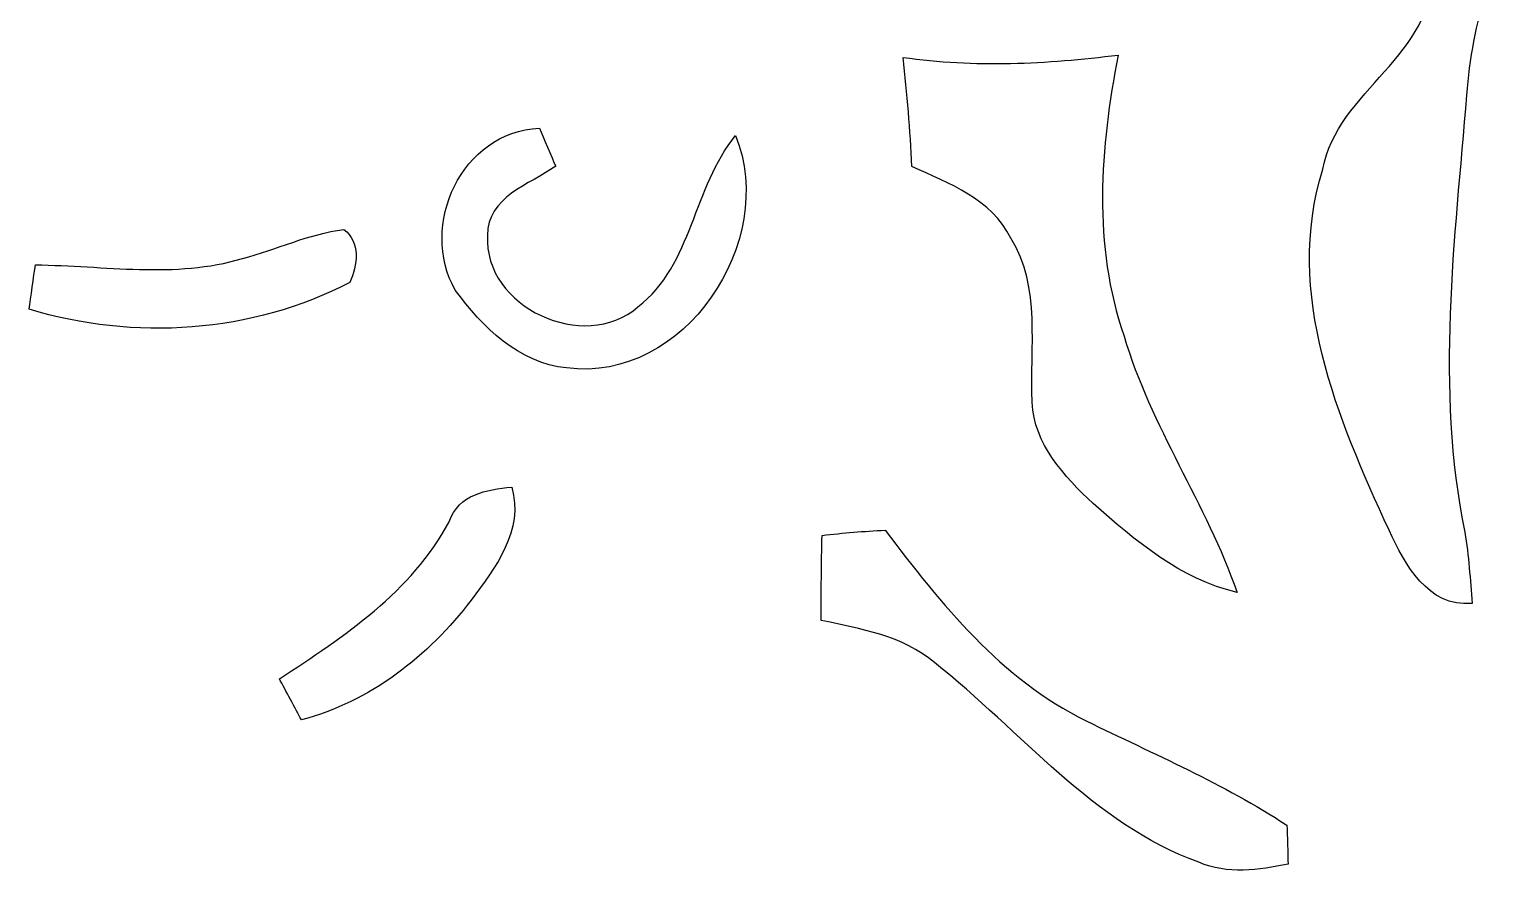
# Model space of a CAD drawing. Header units: centimetres. Extents: x -13.3 to 13.2, y -12.9 to 13.
# Drawn here: x 0.263 to 3.957, y 1.523 to 3.662 of the extents above; entities that cross this region are included whole.
import ezdxf

# ---------------------------------------------------------------- set-up
doc = ezdxf.new("R2010")
doc.units = ezdxf.units.CM
doc.header["$MEASUREMENT"] = 0
doc.layers.add('Camada 1', color=7, linetype='Continuous')

msp = doc.modelspace()

# ---------------------------------------------------------------- linework, layer by layer
at = {"layer": 'Camada 1', "color": 156}
for points, knots in [([(3.66394, 4.09857), (3.66394, 4.09857), (3.66394, 4.09857), (3.66394, 4.09857), (3.66394, 4.09857), (3.73768, 4.01954), (3.81987, 3.93135), (3.80894, 3.81387), (3.80894, 3.81387), (3.82305, 3.59692), (3.57082, 3.50731), (3.53447, 3.30729), (3.53447, 3.30729), (3.43641, 2.99295), (3.57222, 2.67652), (3.70204, 2.39394), (3.70204, 2.39394), (3.74261, 2.30786), (3.79942, 2.1992), (3.91195, 2.20909), (3.91195, 2.20909), (3.90735, 2.26942), (3.90348, 2.32974), (3.89361, 2.38901), (3.89361, 2.38901), (3.81881, 2.75378), (3.86785, 3.12807), (3.89819, 3.49496), (3.89819, 3.49496), (3.91054, 3.67805), (3.97087, 3.85339), (4.03823, 4.02271), (4.03823, 4.02271), (3.9705, 4.09468), (3.90418, 4.16772), (3.83716, 4.24039), (3.83716, 4.24039), (3.77331, 4.20088), (3.71544, 4.15288), (3.66394, 4.09857)], [0, 0, 0, 0, 0.0909090909090909, 0.0909090909090909, 0.0909090909090909, 0.0909090909090909, 0.1818181818181818, 0.1818181818181818, 0.1818181818181818, 0.1818181818181818, 0.2727272727272727, 0.2727272727272727, 0.2727272727272727, 0.2727272727272727, 0.3636363636363636, 0.3636363636363636, 0.3636363636363636, 0.3636363636363636, 0.4545454545454545, 0.4545454545454545, 0.4545454545454545, 0.4545454545454545, 0.5454545454545454, 0.5454545454545454, 0.5454545454545454, 0.5454545454545454, 0.6363636363636364, 0.6363636363636364, 0.6363636363636364, 0.6363636363636364, 0.7272727272727273, 0.7272727272727273, 0.7272727272727273, 0.7272727272727273, 0.8181818181818182, 0.8181818181818182, 0.8181818181818182, 0.8181818181818182, 1, 1, 1, 1]), ([(2.47297, 3.59021), (2.47297, 3.59021), (2.47297, 3.59021), (2.47297, 3.59021), (2.47297, 3.59021), (2.4832, 3.49815), (2.49132, 3.40642), (2.49555, 3.31399), (2.49555, 3.31399), (2.58974, 3.27166), (2.69662, 3.23179), (2.74567, 3.13302), (2.74567, 3.13302), (2.82327, 3.00743), (2.79293, 2.85715), (2.79929, 2.7178), (2.79929, 2.7178), (2.80387, 2.61231), (2.88113, 2.53047), (2.95346, 2.46167), (2.95346, 2.46167), (3.06105, 2.36748), (3.17465, 2.26976), (3.31752, 2.23697), (3.31752, 2.23697), (3.2399, 2.46062), (3.09915, 2.65711), (3.03176, 2.88536), (3.03176, 2.88536), (2.95239, 3.11431), (2.9711, 3.36232), (3.01695, 3.59621), (3.01695, 3.59621), (2.83632, 3.57363), (2.6536, 3.5641), (2.47297, 3.59021)], [0, 0, 0, 0, 0.1, 0.1, 0.1, 0.1, 0.2, 0.2, 0.2, 0.2, 0.3, 0.3, 0.3, 0.3, 0.4, 0.4, 0.4, 0.4, 0.5, 0.5, 0.5, 0.5, 0.6, 0.6, 0.6, 0.6, 0.7, 0.7, 0.7, 0.7, 0.8, 0.8, 0.8, 0.8, 1, 1, 1, 1]), ([(1.34055, 3.00177), (1.34055, 3.00177), (1.34055, 3.00177), (1.34055, 3.00177), (1.34055, 3.00177), (1.40828, 2.90795), (1.50176, 2.81727), (1.62207, 2.80458), (1.62207, 2.80458), (1.92051, 2.76647), (2.15723, 3.12384), (2.04964, 3.39231), (2.04964, 3.39231), (1.94132, 3.26214), (1.94203, 3.0667), (1.80233, 2.95909), (1.80233, 2.95909), (1.66758, 2.84091), (1.41145, 2.95839), (1.42239, 3.13972), (1.42239, 3.13972), (1.42063, 3.23639), (1.52893, 3.26918), (1.59456, 3.3147), (1.59456, 3.3147), (1.58433, 3.33869), (1.5635, 3.38701), (1.55327, 3.411), (1.55327, 3.411), (1.35714, 3.40359), (1.24777, 3.16371), (1.34055, 3.00177)], [0, 0, 0, 0, 0.1111111111111111, 0.1111111111111111, 0.1111111111111111, 0.1111111111111111, 0.2222222222222222, 0.2222222222222222, 0.2222222222222222, 0.2222222222222222, 0.3333333333333333, 0.3333333333333333, 0.3333333333333333, 0.3333333333333333, 0.4444444444444444, 0.4444444444444444, 0.4444444444444444, 0.4444444444444444, 0.5555555555555556, 0.5555555555555556, 0.5555555555555556, 0.5555555555555556, 0.6666666666666666, 0.6666666666666666, 0.6666666666666666, 0.6666666666666666, 0.7777777777777778, 0.7777777777777778, 0.7777777777777778, 0.7777777777777778, 1, 1, 1, 1]), ([(0.80256, 3.08151), (0.80256, 3.08151), (0.80256, 3.08151), (0.80256, 3.08151), (0.80256, 3.08151), (0.63217, 3.03035), (0.45295, 3.06422), (0.27869, 3.06528), (0.27869, 3.06528), (0.27481, 3.03742), (0.26704, 2.98131), (0.26317, 2.9531), (0.26317, 2.9531), (0.5267, 2.87301), (0.82832, 2.89172), (1.07385, 3.02119), (1.07385, 3.02119), (1.09395, 3.06246), (1.10137, 3.1249), (1.05867, 3.15489), (1.05867, 3.15489), (0.96979, 3.14359), (0.88864, 3.10373), (0.80256, 3.08151)], [0, 0, 0, 0, 0.1428571428571428, 0.1428571428571428, 0.1428571428571428, 0.1428571428571428, 0.2857142857142857, 0.2857142857142857, 0.2857142857142857, 0.2857142857142857, 0.4285714285714285, 0.4285714285714285, 0.4285714285714285, 0.4285714285714285, 0.5714285714285714, 0.5714285714285714, 0.5714285714285714, 0.5714285714285714, 0.7142857142857143, 0.7142857142857143, 0.7142857142857143, 0.7142857142857143, 1, 1, 1, 1]), ([(1.32537, 2.41582), (1.32537, 2.41582), (1.32537, 2.41582), (1.32537, 2.41582), (1.32537, 2.41582), (1.23013, 2.23801), (1.05974, 2.12583), (0.89605, 2.01789), (0.89605, 2.01789), (0.91015, 1.99178), (0.93768, 1.93993), (0.95144, 1.91416), (0.95144, 1.91416), (1.12535, 1.96037), (1.27316, 2.07539), (1.38112, 2.21755), (1.38112, 2.21755), (1.44285, 2.30046), (1.51482, 2.3936), (1.48342, 2.50331), (1.48342, 2.50331), (1.41851, 2.49624), (1.34972, 2.48603), (1.32537, 2.41582)], [0, 0, 0, 0, 0.1428571428571428, 0.1428571428571428, 0.1428571428571428, 0.1428571428571428, 0.2857142857142857, 0.2857142857142857, 0.2857142857142857, 0.2857142857142857, 0.4285714285714285, 0.4285714285714285, 0.4285714285714285, 0.4285714285714285, 0.5714285714285714, 0.5714285714285714, 0.5714285714285714, 0.5714285714285714, 0.7142857142857143, 0.7142857142857143, 0.7142857142857143, 0.7142857142857143, 1, 1, 1, 1]), ([(2.26835, 2.38125), (2.26835, 2.38125), (2.26835, 2.38125), (2.26835, 2.38125), (2.26835, 2.38125), (2.26625, 2.30964), (2.26589, 2.23767), (2.26589, 2.16605), (2.26589, 2.16605), (2.36573, 2.14488), (2.4719, 2.12724), (2.55269, 2.05951), (2.55269, 2.05951), (2.77142, 1.88665), (2.95134, 1.65206), (3.22121, 1.55434), (3.22121, 1.55434), (3.29318, 1.52259), (3.37219, 1.53528), (3.44664, 1.54939), (3.44664, 1.54939), (3.44594, 1.57409), (3.44452, 1.62348), (3.44382, 1.64782), (3.44382, 1.64782), (3.28365, 1.75294), (3.10727, 1.82808), (2.93582, 1.91206), (2.93582, 1.91206), (2.72133, 2.01719), (2.56857, 2.20768), (2.4278, 2.3943), (2.4278, 2.3943), (2.37418, 2.39182), (2.32127, 2.38724), (2.26835, 2.38125)], [0, 0, 0, 0, 0.1, 0.1, 0.1, 0.1, 0.2, 0.2, 0.2, 0.2, 0.3, 0.3, 0.3, 0.3, 0.4, 0.4, 0.4, 0.4, 0.5, 0.5, 0.5, 0.5, 0.6, 0.6, 0.6, 0.6, 0.7, 0.7, 0.7, 0.7, 0.8, 0.8, 0.8, 0.8, 1, 1, 1, 1])]:
    msp.add_open_spline(points, degree=3, knots=knots, dxfattribs=at)

doc.saveas('drawing.dxf')
